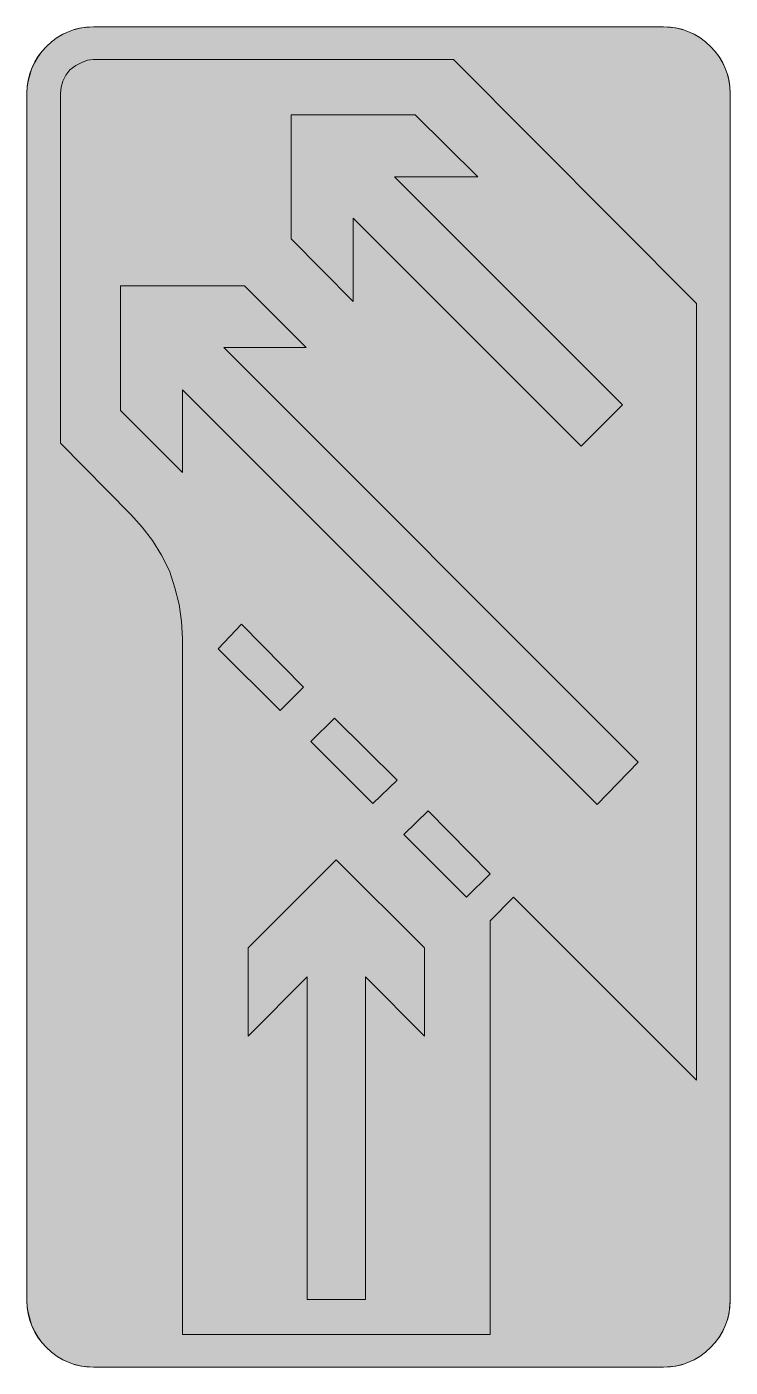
# Model space of a CAD drawing. Header units: metres. Extents: x 217 to 352, y 7 to 265.
import ezdxf

# ---------------------------------------------------------------- set-up
doc = ezdxf.new("R2010")
doc.units = ezdxf.units.M
for name, color, linetype, true_color in [('FILL_LIME_00FF00', 7, 'Continuous', 0x00ff00), ('FILL_WHITE_FFFFFF', 7, 'Continuous', 0xffffff), ('STROKE_LIME_00FF00', 7, 'Continuous', 0x00ff00), ('STROKE_WHITE_FFFFFF', 7, 'Continuous', 0xffffff)]:
    doc.layers.add(name, color=color, linetype=linetype, true_color=true_color)

msp = doc.modelspace()

# ---------------------------------------------------------------- hatches: boundary and pattern name
at = {"layer": 'FILL_LIME_00FF00', "true_color": 0x00ff00}
h = msp.add_hatch(color=7, dxfattribs=at)
h.dxf.hatch_style = 1
h.paths.add_polyline_path([(345.54, 211.5), (345.54, 62.46), (310.44, 97.56), (305.94, 93.06), (305.94, 13.68), (246.9, 13.68), (246.9, 147.24), (246.73, 150.48), (246.25, 153.72), (245.46, 156.96), (244.38, 160.2), (242.9, 163.2), (241.16, 166), (239.19, 168.6), (237, 171), (223.5, 184.68), (223.5, 251.82), (223.6, 253.03), (223.93, 254.2), (224.49, 255.31), (225.3, 256.32), (226.41, 257.16), (227.55, 257.78), (228.69, 258.17), (229.8, 258.3), (298.92, 258.3), (345.54, 211.5)])
at = {"layer": 'FILL_WHITE_FFFFFF', "true_color": 0xffffff}
h = msp.add_hatch(color=7, dxfattribs=at)
h.dxf.hatch_style = 1
h.paths.add_polyline_path([(341.51, 264.42), (342.71, 264.14), (343.92, 263.7), (345.1, 263.2), (346.22, 262.53), (347.26, 261.73), (348.24, 260.82), (349.15, 259.84), (349.95, 258.79), (350.62, 257.68), (351.12, 256.5), (351.56, 255.31), (351.84, 254.16), (351.98, 253.01), (352.02, 251.82), (352.02, 20.16), (351.84, 17.89), (351.56, 16.69), (351.12, 15.48), (350.62, 14.3), (349.95, 13.18), (349.15, 12.14), (348.24, 11.16), (347.26, 10.25), (346.22, 9.45), (345.1, 8.78), (343.92, 8.28), (342.71, 7.84), (341.51, 7.56), (339.24, 7.38), (229.8, 7.38), (227.53, 7.56), (226.33, 7.84), (225.12, 8.28), (223.94, 8.78), (222.83, 9.45), (221.78, 10.25), (220.8, 11.16), (219.92, 12.14), (219.16, 13.18), (218.5, 14.3), (217.92, 15.48), (217.27, 17.89), (217.08, 19.05), (217.02, 20.16), (217.02, 251.82), (217.08, 253.01), (217.27, 254.16), (217.92, 256.5), (218.5, 257.68), (219.16, 258.79), (219.92, 259.84), (220.8, 260.82), (221.78, 261.73), (222.83, 262.53), (223.94, 263.2), (225.12, 263.7), (226.33, 264.14), (227.53, 264.42), (229.8, 264.6), (339.24, 264.6), (341.51, 264.42)])
h = msp.add_hatch(color=7, dxfattribs=at)
h.dxf.hatch_style = 1
h.paths.add_polyline_path([(291.54, 247.68), (303.6, 235.8), (287.58, 235.8), (331.32, 192.06), (323.4, 184.14), (279.66, 227.88), (279.66, 211.86), (267.78, 223.92), (267.78, 247.68), (291.54, 247.68)])
h = msp.add_hatch(color=7, dxfattribs=at)
h.dxf.hatch_style = 1
h.paths.add_polyline_path([(258.78, 214.92), (270.66, 203.04), (254.82, 203.04), (334.38, 123.48), (326.46, 115.38), (246.9, 194.94), (246.9, 179.1), (235.02, 190.98), (235.02, 214.92), (258.78, 214.92)])
h = msp.add_hatch(color=7, dxfattribs=at)
h.dxf.hatch_style = 1
h.paths.add_polyline_path([(265.62, 133.38), (253.74, 145.26), (258.24, 149.94), (270.12, 137.88), (265.62, 133.38)])
h = msp.add_hatch(color=7, dxfattribs=at)
h.dxf.hatch_style = 1
h.paths.add_polyline_path([(283.44, 115.56), (271.56, 127.44), (276.06, 131.94), (288.12, 120.06), (283.44, 115.56)])
h = msp.add_hatch(color=7, dxfattribs=at)
h.dxf.hatch_style = 1
h.paths.add_polyline_path([(301.44, 97.56), (289.38, 109.62), (294.06, 114.12), (305.94, 102.06), (301.44, 97.56)])
h = msp.add_hatch(color=7, dxfattribs=at)
h.dxf.hatch_style = 1
h.paths.add_polyline_path([(293.34, 87.84), (293.34, 70.92), (282, 82.26), (282, 20.34), (270.84, 20.34), (270.84, 82.26), (259.5, 70.92), (259.5, 87.84), (276.42, 104.76), (293.34, 87.84)])

# ---------------------------------------------------------------- linework, layer by layer
at = {"layer": 'FILL_LIME_00FF00', "lineweight": 0, "true_color": 0x00ff00}
msp.add_lwpolyline([(345.54, 211.5), (345.54, 62.46), (310.44, 97.56), (305.94, 93.06), (305.94, 13.68), (246.9, 13.68), (246.9, 147.24), (246.73, 150.48), (246.25, 153.72), (245.46, 156.96), (244.38, 160.2), (242.9, 163.2), (241.16, 166), (239.19, 168.6), (237, 171), (223.5, 184.68), (223.5, 251.82), (223.6, 253.03), (223.93, 254.2), (224.49, 255.31), (225.3, 256.32), (226.41, 257.16), (227.55, 257.78), (228.69, 258.17), (229.8, 258.3), (298.92, 258.3)], close=True, dxfattribs=at)
at = {"layer": 'FILL_WHITE_FFFFFF', "lineweight": 0, "true_color": 0xffffff}
for points in [[(341.51, 264.42), (342.71, 264.14), (343.92, 263.7), (345.1, 263.2), (346.22, 262.53), (347.26, 261.73), (348.24, 260.82), (349.15, 259.84), (349.95, 258.79), (350.62, 257.68), (351.12, 256.5), (351.56, 255.31), (351.84, 254.16), (351.98, 253.01), (352.02, 251.82), (352.02, 20.16), (351.84, 17.89), (351.56, 16.69), (351.12, 15.48), (350.62, 14.3), (349.95, 13.18), (349.15, 12.14), (348.24, 11.16), (347.26, 10.25), (346.22, 9.45), (345.1, 8.78), (343.92, 8.28), (342.71, 7.84), (341.51, 7.56), (339.24, 7.38), (229.8, 7.38), (227.53, 7.56), (226.33, 7.84), (225.12, 8.28), (223.94, 8.78), (222.83, 9.45), (221.78, 10.25), (220.8, 11.16), (219.92, 12.14), (219.16, 13.18), (218.5, 14.3), (217.92, 15.48), (217.27, 17.89), (217.08, 19.05), (217.02, 20.16), (217.02, 251.82), (217.08, 253.01), (217.27, 254.16), (217.92, 256.5), (218.5, 257.68), (219.16, 258.79), (219.92, 259.84), (220.8, 260.82), (221.78, 261.73), (222.83, 262.53), (223.94, 263.2), (225.12, 263.7), (226.33, 264.14), (227.53, 264.42), (229.8, 264.6), (339.24, 264.6)], [(291.54, 247.68), (303.6, 235.8), (287.58, 235.8), (331.32, 192.06), (323.4, 184.14), (279.66, 227.88), (279.66, 211.86), (267.78, 223.92), (267.78, 247.68)], [(265.62, 133.38), (253.74, 145.26), (258.24, 149.94), (270.12, 137.88)], [(283.44, 115.56), (271.56, 127.44), (276.06, 131.94), (288.12, 120.06)], [(301.44, 97.56), (289.38, 109.62), (294.06, 114.12), (305.94, 102.06)], [(293.34, 87.84), (293.34, 70.92), (282, 82.26), (282, 20.34), (270.84, 20.34), (270.84, 82.26), (259.5, 70.92), (259.5, 87.84), (276.42, 104.76)]]:
    msp.add_lwpolyline(points, close=True, dxfattribs=at)
at = {"layer": 'FILL_WHITE_FFFFFF', "lineweight": 0, "true_color": 0x00ff00}
msp.add_lwpolyline([(258.78, 214.92), (270.66, 203.04), (254.82, 203.04), (334.38, 123.48), (326.46, 115.38), (246.9, 194.94), (246.9, 179.1), (235.02, 190.98), (235.02, 214.92)], close=True, dxfattribs=at)
at = {"layer": 'STROKE_LIME_00FF00', "lineweight": 0, "true_color": 0x00ff00}
for points in [[(229.8, 264.6), (228.5, 264.53), (227.24, 264.34), (226.01, 264.02), (224.84, 263.59), (223.73, 263.05), (222.67, 262.41), (221.69, 261.67), (220.78, 260.84), (219.95, 259.93), (219.21, 258.95), (218.57, 257.89), (218.03, 256.78), (217.6, 255.61), (217.28, 254.38), (217.09, 253.12), (217.02, 251.82)], [(339.24, 264.6), (229.8, 264.6)], [(352.02, 251.82), (351.95, 253.12), (351.76, 254.38), (351.44, 255.61), (351.01, 256.78), (350.47, 257.89), (349.83, 258.95), (349.09, 259.93), (348.26, 260.84), (347.35, 261.67), (346.37, 262.41), (345.31, 263.05), (344.2, 263.59), (343.03, 264.02), (341.8, 264.34), (340.54, 264.53), (339.24, 264.6)], [(217.02, 251.82), (217.02, 20.16)], [(352.02, 20.16), (352.02, 251.82)], [(217.02, 20.16), (217.09, 18.86), (217.28, 17.6), (217.6, 16.37), (218.03, 15.2), (218.57, 14.08), (219.21, 13.03), (219.95, 12.05), (220.78, 11.14), (221.69, 10.31), (222.67, 9.57), (223.73, 8.93), (224.84, 8.39), (226.01, 7.96), (227.24, 7.64), (228.5, 7.45), (229.8, 7.38)], [(339.24, 7.38), (340.54, 7.45), (341.8, 7.64), (343.03, 7.96), (344.2, 8.39), (345.31, 8.93), (346.37, 9.57), (347.35, 10.31), (348.26, 11.14), (349.09, 12.05), (349.83, 13.03), (350.47, 14.08), (351.01, 15.2), (351.44, 16.37), (351.76, 17.6), (351.95, 18.86), (352.02, 20.16)], [(229.8, 7.38), (339.24, 7.38)]]:
    msp.add_lwpolyline(points, dxfattribs=at)
at = {"layer": 'STROKE_WHITE_FFFFFF', "lineweight": 0, "true_color": 0xffffff}
msp.add_lwpolyline([(276.42, 104.76), (293.34, 87.84)], dxfattribs=at)

doc.saveas('drawing.dxf')
